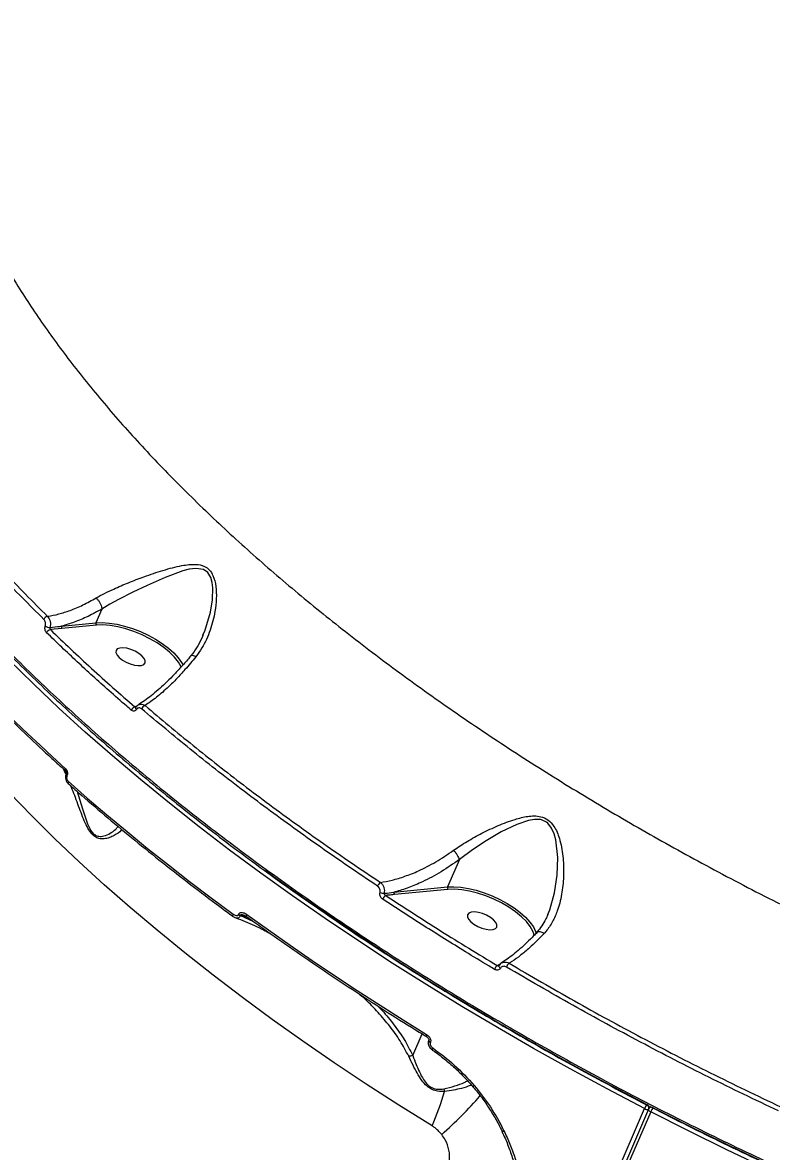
# Model space of a CAD drawing. Header units: millimetres. Extents: x -6521 to 6343, y -6174 to 4868.
# Drawn here: x -4093 to -3879.7, y 144.8 to 466.2 of the extents above; entities that cross this region are included whole.
import ezdxf

# ---------------------------------------------------------------- set-up
doc = ezdxf.new("R2010")
doc.units = ezdxf.units.MM
for name, color, linetype in [('DIKOM_ОБЪЕКТ', 7, 'Continuous'), ('DIKOM_РАЗМЕР_ЗОНА', 7, 'Continuous'), ('DIKOM_РАЗМЕР_ОБЪЕКТА', 7, 'Continuous')]:
    doc.layers.add(name, color=color, linetype=linetype)
doc.styles.add('style1', font='arial.ttf', dxfattribs={"width": 0.8})
doc.dimstyles.new('1-50', dxfattribs={"dimtxt": 300, "dimasz": 200, "dimexe": 100, "dimexo": 0, "dimgap": 100, "dimtad": 1, "dimtxsty": 'style1', "dimcen": 200, "dimclrd": 7, "dimclre": 7, "dimclrt": 7, "dimadec": 1, "dimazin": 2, "dimtfac": 1, "dimtmove": 0, "dimatfit": 2, "dimfxl": 0, "dimlwd": 25, "dimlwe": 18, "dimarcsym": 0})

# ---------------------------------------------------------------- blocks, each defined once
blk = doc.blocks.new('*D11')
at = {"layer": 'Defpoints', "color": 0, "transparency": 16777216}
for p in [(2818.82, 364.95), (-5102.52, -1661.02), (-5102.52, -4861.8)]:
    blk.add_point(p, dxfattribs=at)
at = {"layer": 'DIKOM_РАЗМЕР_ОБЪЕКТА', "color": 7, "lineweight": 18, "transparency": 16777216}
for p, q in [((2818.82, 364.95), (2818.82, -4961.8)), ((-5102.52, -1661.02), (-5102.52, -4961.8))]:
    blk.add_line(p, q, dxfattribs=at)
at = {"layer": 'DIKOM_РАЗМЕР_ОБЪЕКТА', "color": 7, "lineweight": 25, "transparency": 16777216}
blk.add_line((2618.82, -4861.8), (-4902.52, -4861.8), dxfattribs=at)
at = {"layer": 'DIKOM_РАЗМЕР_ОБЪЕКТА', "color": 7, "transparency": 16777216}
for points in [[(-4902.52, -4828.46), (-4902.52, -4895.13), (-5102.52, -4861.8)], [(2618.82, -4828.46), (2618.82, -4895.13), (2818.82, -4861.8)]]:
    blk.add_solid(points, dxfattribs=at)
at = {"layer": 'DIKOM_РАЗМЕР_ОБЪЕКТА', "color": 7, "transparency": 16777216, "insert": (-736, -4608.63), "char_height": 300, "attachment_point": 5, "style": 'style1'}
blk.add_mtext('7900', dxfattribs=at)
blk = doc.blocks.new('*D13')
at = {"layer": 'Defpoints', "color": 0, "transparency": 16777216}
for p in [(1683.24, 4867.99), (-4359.52, -3960.36), (6242.61, -3960.36)]:
    blk.add_point(p, dxfattribs=at)
at = {"layer": 'DIKOM_РАЗМЕР_ЗОНА', "color": 7, "lineweight": 18, "transparency": 16777216}
for p, q in [((1683.24, 4867.99), (6342.61, 4867.99)), ((-4359.52, -3960.36), (6342.61, -3960.36))]:
    blk.add_line(p, q, dxfattribs=at)
at = {"layer": 'DIKOM_РАЗМЕР_ЗОНА', "color": 7, "lineweight": 25, "transparency": 16777216}
blk.add_line((6242.61, 4667.99), (6242.61, -3760.36), dxfattribs=at)
at = {"layer": 'DIKOM_РАЗМЕР_ЗОНА', "color": 7, "transparency": 16777216}
for points in [[(6209.28, 4667.99), (6275.95, 4667.99), (6242.61, 4867.99)], [(6209.28, -3760.36), (6275.95, -3760.36), (6242.61, -3960.36)]]:
    blk.add_solid(points, dxfattribs=at)
at = {"layer": 'DIKOM_РАЗМЕР_ЗОНА', "color": 7, "transparency": 16777216, "insert": (5989.44, 630.24), "char_height": 300, "attachment_point": 5, "rotation": 90, "style": 'style1'}
blk.add_mtext('8850', dxfattribs=at)
blk = doc.blocks.new('*D14')
at = {"layer": 'Defpoints', "color": 0, "transparency": 16777216}
for p in [(4318.82, 257.45), (-6520.67, -1799.21), (4318.82, -6073.51)]:
    blk.add_point(p, dxfattribs=at)
at = {"layer": 'DIKOM_РАЗМЕР_ЗОНА', "color": 7, "lineweight": 18, "transparency": 16777216}
for p, q in [((4318.82, 257.45), (4318.82, -6173.51)), ((-6520.67, -1799.21), (-6520.67, -6173.51))]:
    blk.add_line(p, q, dxfattribs=at)
at = {"layer": 'DIKOM_РАЗМЕР_ЗОНА', "color": 7, "lineweight": 25, "transparency": 16777216}
blk.add_line((-6320.67, -6073.51), (4118.82, -6073.51), dxfattribs=at)
at = {"layer": 'DIKOM_РАЗМЕР_ЗОНА', "color": 7, "transparency": 16777216}
for points in [[(-6320.67, -6040.18), (-6320.67, -6106.84), (-6520.67, -6073.51)], [(4118.82, -6040.18), (4118.82, -6106.84), (4318.82, -6073.51)]]:
    blk.add_solid(points, dxfattribs=at)
at = {"layer": 'DIKOM_РАЗМЕР_ЗОНА', "color": 7, "transparency": 16777216, "insert": (-430.65, -5820.34), "char_height": 300, "attachment_point": 5, "style": 'style1'}
blk.add_mtext('10850', dxfattribs=at)

msp = doc.modelspace()

# ---------------------------------------------------------------- linework, layer by layer
at = {"layer": 'DIKOM_ОБЪЕКТ', "color": 7, "linetype": 'Continuous', "lineweight": 15}
for p, q in [((-4070.399, 299.196), (-4072.083, 295.307)), ((-4081.752, 293.646), (-4085.05, 293.342)), ((-4081.88, 294.339), (-4072.083, 295.307)), ((-4071.955, 294.614), (-4081.752, 293.646)), ((-4041.662, 291.76), (-4041.524, 292.043)), ((-4060.969, 271.323), (-4060.247, 271.714)), ((-4081.027, 253.036), (-4081.431, 253.77)), ((-4080.627, 252.16), (-4081.027, 253.036)), ((-4080.548, 252.175), (-4080.56, 252.148)), ((-4080.323, 251.698), (-4080.335, 251.67)), ((-3968.586, 227.886), (-3971.963, 220.09)), ((-3987.226, 218.582), (-3971.963, 220.09)), ((-3971.834, 219.397), (-3987.098, 217.889)), ((-4031.479, 212.228), (-4031.435, 212.329)), ((-3943.475, 212.018), (-3943.375, 212.248)), ((-4030.873, 212.039), (-4030.917, 211.938)), ((-4030.917, 211.938), (-4027.393, 210.381)), ((-4028.605, 211.255), (-4030.873, 212.039)), ((-4029.07, 211.59), (-4029.077, 211.595)), ((-3947.236, 206.247), (-3947.377, 206.777)), ((-3957.787, 197.715), (-3956.883, 198.206)), ((-3981.857, 172.087), (-3979.189, 178.247)), ((-3977.285, 176.519), (-3977.316, 176.447)), ((-3976.814, 175.861), (-3976.845, 175.789)), ((-3976.26, 173.671), (-3976.269, 173.676)), ((-3924.702, 163.133), (-3915.167, 158.134)), ((-3915.167, 158.134), (-3915.16, 158.141)), ((-4088.831, -242.474), (-3915.838, 156.973)), ((-3914.681, 156.798), (-4087.674, -242.65)), ((-3914.073, 156.063), (-4087.066, -243.384)), ((-3914.113, 157.493), (-3914.497, 157.081)), ((-3913.4, 157.233), (-3913.406, 157.226)), ((-3913.406, 157.226), (-3909.189, 155.07))]:
    msp.add_line(p, q, dxfattribs=at)
at = {"layer": 'DIKOM_ОБЪЕКТ', "color": 7, "linetype": 'Continuous', "lineweight": 15, "flags": 128}
for points in [[(-4041.524, 292.043), (-4041.087, 292.939), (-4039.479, 298.312), (-4038.909, 301.785), (-4038.814, 305.268), (-4038.987, 306.774), (-4039.37, 308.194), (-4040.21, 309.629), (-4041.471, 310.503), (-4043.676, 310.788), (-4045.49, 310.531), (-4047.329, 310.045), (-4052.338, 308.218), (-4057.477, 305.945), (-4061.577, 303.996), (-4065.642, 301.923), (-4068.081, 300.584), (-4070.396, 299.203), (-4070.397, 299.202), (-4070.397, 299.202)], [(-4072.083, 295.307), (-4070.266, 295.367), (-4068.272, 295.227), (-4066.143, 294.889), (-4063.925, 294.361), (-4061.666, 293.654), (-4059.416, 292.783), (-4057.221, 291.768), (-4055.13, 290.629), (-4053.187, 289.392), (-4051.435, 288.083), (-4049.911, 286.73), (-4048.647, 285.363), (-4047.672, 284.01), (-4047.245, 283.241)], [(-4047.727, 282.601), (-4047.789, 282.739), (-4048.569, 284.094), (-4049.677, 285.487), (-4051.085, 286.884), (-4052.759, 288.251), (-4054.66, 289.555), (-4056.742, 290.765), (-4058.955, 291.853), (-4061.246, 292.791), (-4063.56, 293.558), (-4065.841, 294.135), (-4068.035, 294.509), (-4070.09, 294.67), (-4071.955, 294.614)], [(-4058.059, 283.892), (-4058.032, 284.482), (-4058.342, 285.166), (-4058.966, 285.888), (-4059.852, 286.591), (-4060.928, 287.216), (-4062.108, 287.714), (-4063.295, 288.044), (-4064.395, 288.18), (-4065.316, 288.109), (-4065.986, 287.839), (-4066.349, 287.39), (-4066.377, 286.8), (-4066.066, 286.116), (-4065.443, 285.394), (-4064.557, 284.691), (-4063.48, 284.066), (-4062.3, 283.568), (-4061.113, 283.238), (-4060.014, 283.103), (-4059.092, 283.173), (-4058.422, 283.443), (-4058.059, 283.892)], [(-3915.838, 156.973), (-3926.504, 162.575), (-3937.049, 168.29), (-3947.466, 174.115), (-3957.745, 180.043), (-3967.878, 186.07), (-3977.856, 192.191), (-3987.671, 198.401), (-3997.314, 204.694), (-4006.778, 211.066), (-4016.054, 217.51), (-4025.134, 224.022), (-4034.012, 230.596), (-4042.679, 237.226), (-4051.128, 243.907), (-4059.353, 250.634), (-4067.345, 257.4), (-4075.099, 264.199), (-4082.608, 271.027), (-4089.865, 277.877), (-4096.865, 284.744)], [(-4108.188, 280.233), (-4104.975, 276.922), (-4101.701, 273.613), (-4098.365, 270.307), (-4094.969, 267.004), (-4091.513, 263.705), (-4087.999, 260.41), (-4084.425, 257.121), (-4080.795, 253.837)], [(-4060.529, 270.611), (-4060.614, 270.719), (-4060.68, 270.827), (-4060.725, 270.932), (-4060.748, 271.03), (-4060.747, 271.121), (-4060.724, 271.2), (-4060.713, 271.222)], [(-4080.009, 250.206), (-4074.531, 245.395), (-4068.932, 240.6), (-4063.216, 235.824), (-4057.385, 231.069), (-4051.44, 226.336), (-4045.386, 221.627), (-4039.224, 216.945), (-4032.956, 212.291)], [(-3976.348, 152.048), (-3985.802, 157.946), (-3995.087, 163.93), (-4004.194, 169.995), (-4013.116, 176.135), (-4021.844, 182.345), (-4030.369, 188.617), (-4038.684, 194.947), (-4046.781, 201.33), (-4054.653, 207.757), (-4062.291, 214.225), (-4069.69, 220.727), (-4076.842, 227.256), (-4083.741, 233.807), (-4090.38, 240.374), (-4096.752, 246.95)], [(-3943.375, 212.248), (-3942.806, 213.553), (-3941.455, 218.383), (-3940.723, 223.464), (-3940.561, 228.497), (-3941.141, 233.507), (-3941.604, 235.222), (-3942.311, 236.836), (-3943.372, 238.214), (-3943.778, 238.545), (-3945.156, 239.185), (-3945.506, 239.262), (-3947.193, 239.32), (-3948.877, 239.025), (-3952.192, 237.887), (-3956.643, 235.741), (-3960.986, 233.209), (-3964.885, 230.648), (-3968.582, 227.896), (-3968.585, 227.894), (-3968.585, 227.894)], [(-4023.845, 224.762), (-4015.144, 218.526), (-4005.89, 212.097), (-3996.449, 205.741), (-3986.828, 199.462), (-3977.037, 193.267), (-3967.083, 187.161), (-3956.974, 181.148), (-3946.72, 175.234), (-3936.328, 169.423), (-3925.807, 163.722), (-3924.702, 163.133)], [(-3971.963, 220.09), (-3970.139, 220.15), (-3968.136, 220.009), (-3965.998, 219.668), (-3963.772, 219.135), (-3961.505, 218.423), (-3959.247, 217.546), (-3957.046, 216.524), (-3954.951, 215.378), (-3953.006, 214.134), (-3951.255, 212.818), (-3949.735, 211.459), (-3948.478, 210.087), (-3947.513, 208.731), (-3946.86, 207.421), (-3946.648, 206.764)], [(-3947.377, 206.777), (-3947.64, 207.459), (-3948.407, 208.817), (-3949.506, 210.215), (-3950.908, 211.617), (-3952.58, 212.99), (-3954.481, 214.301), (-3956.567, 215.519), (-3958.785, 216.614), (-3961.083, 217.559), (-3963.406, 218.332), (-3965.696, 218.914), (-3967.899, 219.29), (-3969.962, 219.453), (-3971.834, 219.397)], [(-4032.969, 211.656), (-4033.009, 211.696), (-4033.045, 211.775), (-4033.058, 211.878), (-4033.047, 212.001), (-4033.013, 212.14), (-4032.956, 212.291)], [(-4029.077, 211.595), (-4029.105, 211.62), (-4029.147, 211.696), (-4029.164, 211.799), (-4029.155, 211.925), (-4029.12, 212.07), (-4029.062, 212.227)], [(-4029.062, 212.227), (-4022.962, 207.844), (-4016.773, 203.491), (-4010.497, 199.17), (-4004.137, 194.881), (-3997.695, 190.628), (-3991.173, 186.411), (-3984.575, 182.233), (-3977.901, 178.093)], [(-3957.938, 208.675), (-3957.911, 209.265), (-3958.222, 209.95), (-3958.845, 210.672), (-3959.731, 211.374), (-3960.807, 212), (-3961.987, 212.498), (-3963.175, 212.828), (-3964.274, 212.963), (-3965.196, 212.893), (-3965.865, 212.622), (-3966.229, 212.174), (-3966.256, 211.584), (-3965.945, 210.9), (-3965.322, 210.177), (-3964.436, 209.475), (-3963.36, 208.849), (-3962.18, 208.351), (-3960.992, 208.021), (-3959.893, 207.886), (-3958.971, 207.957), (-3958.302, 208.227), (-3957.938, 208.675)], [(-3956.872, 196.948), (-3957.018, 197.075), (-3957.141, 197.208), (-3957.235, 197.341), (-3957.298, 197.47), (-3957.326, 197.588), (-3957.319, 197.691), (-3957.292, 197.753)], [(-3977.901, 178.093), (-3977.962, 177.937), (-3978.004, 177.797), (-3978.024, 177.678), (-3978.022, 177.585), (-3977.998, 177.522), (-3977.974, 177.499)], [(-3977.317, 176.447), (-3977.331, 176.397), (-3977.311, 176.258), (-3977.218, 176.101), (-3977.058, 175.941), (-3976.845, 175.789)], [(-3977.285, 176.519), (-3977.299, 176.469), (-3977.28, 176.33), (-3977.186, 176.173), (-3977.027, 176.013), (-3976.814, 175.861)], [(-3976.269, 173.676), (-3976.292, 173.705), (-3976.303, 173.767), (-3976.292, 173.854), (-3976.262, 173.965), (-3976.211, 174.093), (-3976.143, 174.236)], [(-3914.681, 156.798), (-3914.688, 156.78), (-3914.696, 156.691), (-3914.669, 156.591), (-3914.606, 156.483), (-3914.511, 156.372), (-3914.387, 156.263), (-3914.239, 156.158), (-3914.073, 156.063)], [(-3870.332, 134.971), (-3881.399, 140.05), (-3892.385, 145.261), (-3903.279, 150.6), (-3914.073, 156.063)], [(-3909.189, 155.07), (-3902.638, 151.775), (-3891.769, 146.449), (-3880.81, 141.25), (-3869.769, 136.184), (-3858.655, 131.254), (-3847.478, 126.465), (-3836.248, 121.821), (-3824.973, 117.325), (-3813.663, 112.982), (-3802.328, 108.796), (-3790.978, 104.769), (-3779.621, 100.905), (-3768.268, 97.207), (-3756.928, 93.679), (-3745.61, 90.323), (-3734.324, 87.143), (-3723.08, 84.14), (-3711.887, 81.318), (-3700.755, 78.679), (-3689.692, 76.225), (-3678.709, 73.958), (-3675.618, 73.351)]]:
    msp.add_lwpolyline(points, dxfattribs=at)
at = {"layer": 'DIKOM_ОБЪЕКТ', "color": 7, "linetype": 'Continuous', "lineweight": 15}
for centre, radius, start, end in [((-4085.584, 295.688), 1.461, 101.35065, 156.59252), ((-4085.181, 296.473), 2.499, 237.26304, 270.81235), ((-4084.806, 291.917), 1.446, 99.72967, 157.01432), ((-4081.289, 294.09), 0.642, 157.17875, 223.77949), ((-4071.491, 295.058), 0.642, 157.18118, 223.77354), ((-4060.549, 269.812), 1.568, 105.54942, 157.61134), ((-4057.591, 270.187), 1.615, 108.03201, 157.21674), ((-4080.317, 253.522), 0.571, 146.61581, 218.11179), ((-4080.095, 252.076), 0.471, 171.36225, 239.38933), ((-4080.086, 252.101), 0.468, 170.7975, 239.48777), ((-4079.527, 249.891), 0.576, 146.91224, 217.65833), ((-3989.807, 219.488), 2.258, 123.79191, 157.84446), ((-3986.634, 218.333), 0.642, 157.18112, 223.77712), ((-3971.371, 219.842), 0.642, 157.2011, 223.77621), ((-3990.169, 220.516), 2.253, 243.72546, 274.03668), ((-3988.361, 215.801), 2.211, 122.70297, 158.3145), ((-4030.213, 213.992), 2.171, 234.34329, 251.09719), ((-4030.172, 214.09), 2.167, 234.343, 251.12656), ((-3955.971, 195.583), 2.801, 130.41773, 158.1975), ((-3952.397, 196.146), 2.989, 132.37812, 157.76055), ((-4049.065, 184.06), 79.452, 336.23941, 343.75267), ((-3970.161, 162.975), 2.864, 187.58978, 203.53576), ((-3963.54, 162.445), 1.364, 126.10143, 147.50281), ((-4061.484, 247.668), 131.709, 311.85936, 318.65249), ((-3911.202, 155.066), 5.013, 142.26795, 157.63295), ((-3915.614, 157.201), 1.034, 344.03277, 64.39331), ((-3915.122, 158.001), 1.252, 235.11435, 291.4383), ((-3913.764, 156.4), 1, 137.13963, 156.58356), ((-3913.855, 156.432), 0.912, 60.49512, 134.66217), ((-3909.301, 154.098), 5.161, 142.69089, 157.61073), ((-3956.364, 151.424), 0.88, 267.40402, 302.62243)]:
    msp.add_arc(centre, radius, start, end, dxfattribs=at)
for points, knots in [([(-4119.167, 465.524), (-4119.083, 462.199), (-4118.916, 455.547), (-4117.277, 445.133), (-4114.604, 434.337), (-4110.757, 423.144), (-4105.749, 411.596), (-4099.682, 399.943), (-4092.605, 388.231), (-4084.584, 376.499), (-4075.489, 364.56), (-4065.304, 352.445), (-4054.04, 340.194), (-4041.942, 328.074), (-4029.07, 316.124), (-4015.5, 304.378), (-4001.014, 292.648), (-3985.625, 280.976), (-3969.364, 269.406), (-3952.58, 258.187), (-3935.341, 247.349), (-3917.723, 236.914), (-3899.451, 226.719), (-3880.561, 216.811), (-3861.103, 207.233), (-3841.489, 198.186), (-3821.787, 189.693), (-3802.068, 181.759), (-3782.027, 174.263), (-3761.723, 167.253), (-3741.218, 160.762), (-3722.383, 155.352), (-3705.235, 150.843), (-3694.957, 148.435), (-3689.814, 147.23)], [0, 0, 0, 0, 0.0311785, 0.0623808, 0.0935593, 0.1256442, 0.1577551, 0.18984, 0.2210201, 0.2522243, 0.2834047, 0.3154897, 0.3476009, 0.3796861, 0.4108891, 0.442116, 0.4733188, 0.5054256, 0.5375586, 0.5696654, 0.6009197, 0.6321979, 0.6634522, 0.6956101, 0.7277941, 0.7599521, 0.7912843, 0.8226407, 0.853973, 0.8862091, 0.9184712, 0.9507073, 0.9753306, 1, 1, 1, 1]), ([(-4175.655, 432.946), (-4175.673, 431.751), (-4175.719, 428.772), (-4175.454, 423.895), (-4174.903, 418.333), (-4174.044, 412.673), (-4172.892, 406.918), (-4171.442, 401.066), (-4169.693, 395.113), (-4167.646, 389.066), (-4165.31, 382.943), (-4162.691, 376.77), (-4159.797, 370.566), (-4156.63, 364.332), (-4153.19, 358.067), (-4149.478, 351.769), (-4145.491, 345.434), (-4141.229, 339.063), (-4136.692, 332.653), (-4131.877, 326.202), (-4126.782, 319.708), (-4121.408, 313.172), (-4115.768, 306.609), (-4109.885, 300.047), (-4103.779, 293.51), (-4097.459, 287.007), (-4090.922, 280.533), (-4084.166, 274.086), (-4077.19, 267.663), (-4069.992, 261.263), (-4062.569, 254.884), (-4054.921, 248.525), (-4047.043, 242.183), (-4038.934, 235.856), (-4030.607, 229.556), (-4022.099, 223.311), (-4013.44, 217.145), (-4004.644, 211.065), (-3995.703, 205.066), (-3986.616, 199.147), (-3977.384, 193.308), (-3968.007, 187.549), (-3958.484, 181.869), (-3948.816, 176.27), (-3939.004, 170.751), (-3929.046, 165.312), (-3918.951, 159.958), (-3908.749, 154.705), (-3898.471, 149.569), (-3888.136, 144.561), (-3877.75, 139.681), (-3867.312, 134.93), (-3856.822, 130.307), (-3846.279, 125.813), (-3835.684, 121.446), (-3825.037, 117.208), (-3814.339, 113.098), (-3803.589, 109.117), (-3792.791, 105.267), (-3781.972, 101.556), (-3771.165, 97.996), (-3760.397, 94.598), (-3749.678, 91.363), (-3739.006, 88.291), (-3728.381, 85.381), (-3717.803, 82.633), (-3707.27, 80.047), (-3696.786, 77.624), (-3686.349, 75.363), (-3675.958, 73.263), (-3665.62, 71.332), (-3656.051, 69.671), (-3649.976, 68.735), (-3647.292, 68.322)], [0, 0, 0, 0, 0.0094078, 0.0234759, 0.0375497, 0.0516398, 0.0657619, 0.0799312, 0.0941627, 0.1084719, 0.1228261, 0.1371271, 0.1513572, 0.1655335, 0.1796718, 0.193788, 0.2078977, 0.2220155, 0.2361532, 0.2503269, 0.2645521, 0.2788451, 0.2932013, 0.3075359, 0.321785, 0.3359736, 0.3501177, 0.3642335, 0.378337, 0.3924445, 0.406567, 0.4207201, 0.4349201, 0.4491829, 0.4635203, 0.4778591, 0.4920989, 0.5062927, 0.5204524, 0.534589, 0.5487142, 0.5628395, 0.5769742, 0.5911282, 0.6053129, 0.6195396, 0.63382, 0.6481186, 0.6623742, 0.6765812, 0.6907508, 0.7048943, 0.7190234, 0.7331494, 0.7472821, 0.7614309, 0.7756068, 0.7898212, 0.8040856, 0.8183881, 0.8326644, 0.846885, 0.8610655, 0.8752171, 0.8893511, 0.9034787, 0.9176113, 0.9317563, 0.9459252, 0.9601293, 0.9743797, 0.9886796, 1, 1, 1, 1]), ([(-4175.479, 433.213), (-4175.492, 430.425), (-4175.523, 423.906), (-4174.097, 413.172), (-4171.423, 401.133), (-4167.487, 388.866), (-4162.384, 376.436), (-4156.167, 363.888), (-4148.738, 351.019), (-4140.07, 337.86), (-4130.162, 324.451), (-4119.234, 311.088), (-4107.348, 297.814), (-4094.583, 284.672), (-4080.733, 271.447), (-4065.799, 258.184), (-4049.807, 244.928), (-4033.306, 232.124), (-4016.405, 219.8), (-3999.212, 207.974), (-3981.245, 196.303), (-3962.531, 184.833), (-3943.116, 173.605), (-3923.153, 162.718), (-3902.694, 152.211), (-3881.801, 142.119), (-3860.4, 132.415), (-3838.548, 123.15), (-3816.309, 114.369), (-3794.173, 106.263), (-3772.214, 98.846), (-3750.5, 92.113), (-3728.678, 85.957), (-3706.817, 80.418), (-3685.006, 75.55), (-3664.969, 71.648), (-3652.378, 69.638), (-3646.81, 68.749)], [0, 0, 0, 0, 0.0220395, 0.0515326, 0.0810499, 0.1105428, 0.1392036, 0.1678863, 0.1965469, 0.22604, 0.2555572, 0.2850503, 0.3137109, 0.3423936, 0.3710542, 0.4005473, 0.4300646, 0.4595577, 0.4871864, 0.5148349, 0.5424636, 0.5708353, 0.5992283, 0.6276001, 0.6562608, 0.6849436, 0.7136043, 0.7430975, 0.7726147, 0.8021078, 0.8307686, 0.8594514, 0.888112, 0.9176053, 0.9471226, 0.9766157, 1, 1, 1, 1]), ([(-4086.925, 296.268), (-4091.074, 300.424), (-4099.372, 308.737), (-4110.723, 321.274), (-4121.313, 333.836), (-4127.562, 342.186), (-4130.686, 346.361)], [0, 0, 0, 0, 0.248595, 0.4971904, 0.7485952, 1, 1, 1, 1]), ([(-4129.531, 347.098), (-4126.45, 342.979), (-4120.288, 334.742), (-4109.779, 322.256), (-4098.427, 309.701), (-4090.057, 301.314), (-4085.872, 297.12)], [0, 0, 0, 0, 0.2485954, 0.4971903, 0.7485952, 1, 1, 1, 1]), ([(-4072.03, 302.368), (-4071.243, 302.803), (-4069.652, 303.681), (-4066.554, 305.15), (-4062.77, 306.764), (-4058.027, 308.572), (-4052.902, 310.299), (-4048.665, 311.441), (-4045.584, 311.903), (-4043.418, 311.987), (-4041.364, 311.6), (-4039.69, 310.402), (-4038.474, 308.453), (-4037.815, 305.596), (-4037.729, 302.111), (-4038.189, 297.886), (-4039.428, 293.092), (-4041.348, 288.756), (-4043.015, 286.449), (-4043.604, 285.634)], [0, 0, 0, 0, 0.0443353, 0.0895883, 0.1599533, 0.232465, 0.3224995, 0.4152107, 0.4503603, 0.4859278, 0.532942, 0.5664241, 0.5998052, 0.6530987, 0.7102648, 0.7686666, 0.8578764, 0.9497897, 1, 1, 1, 1]), ([(-4085.872, 297.12), (-4085.833, 297.126), (-4084.786, 297.292), (-4082.667, 297.747), (-4079.325, 298.82), (-4075.76, 300.308), (-4073.279, 301.678), (-4072.03, 302.368)], [0, 0, 0, 0, 0.0088978, 0.2417869, 0.477277, 0.7368258, 1, 1, 1, 1]), ([(-4072.03, 302.368), (-4072.001, 302.342), (-4071.875, 302.228), (-4071.578, 301.913), (-4071.155, 301.341), (-4070.752, 300.592), (-4070.469, 299.832), (-4070.421, 299.412), (-4070.397, 299.202)], [0, 0, 0, 0, 0.035028, 0.1552587, 0.3664512, 0.5776558, 0.7888396, 1, 1, 1, 1]), ([(-4070.399, 299.196), (-4071.709, 298.479), (-4074.349, 297.034), (-4078.21, 295.412), (-4080.683, 294.689), (-4081.88, 294.339)], [0, 0, 0, 0, 0.3372103, 0.6791353, 1, 1, 1, 1]), ([(-4070.397, 299.202), (-4070.397, 299.201), (-4070.397, 299.199), (-4070.398, 299.197), (-4070.399, 299.196)], [0, 0, 0, 0, 0.6766559, 1, 1, 1, 1]), ([(-4086.533, 294.371), (-4086.497, 294.531), (-4086.426, 294.852), (-4086.465, 295.372), (-4086.611, 295.846), (-4086.791, 296.13), (-4086.906, 296.248), (-4086.925, 296.268)], [0, 0, 0, 0, 0.2377122, 0.4755206, 0.7137389, 0.9519955, 1, 1, 1, 1]), ([(-4085.872, 297.12), (-4085.839, 297.087), (-4085.642, 296.892), (-4085.33, 296.421), (-4085.069, 295.634), (-4084.983, 294.772), (-4085.092, 294.24), (-4085.146, 293.974)], [0, 0, 0, 0, 0.0479735, 0.2861571, 0.5242787, 0.7620939, 1, 1, 1, 1]), ([(-4086.137, 292.482), (-4086.157, 292.502), (-4086.272, 292.62), (-4086.453, 292.903), (-4086.6, 293.375), (-4086.64, 293.893), (-4086.568, 294.212), (-4086.533, 294.371)], [0, 0, 0, 0, 0.0489284, 0.2871032, 0.5249593, 0.762547, 1, 1, 1, 1]), ([(-4085.146, 293.974), (-4085.159, 293.921), (-4085.186, 293.814), (-4085.182, 293.641), (-4085.143, 293.483), (-4085.091, 293.388), (-4085.056, 293.349), (-4085.05, 293.342)], [0, 0, 0, 0, 0.2370035, 0.474437, 0.7127011, 0.9511563, 1, 1, 1, 1]), ([(-4085.146, 293.974), (-4084.204, 294.072), (-4083.115, 294.184), (-4082.027, 294.32), (-4081.88, 294.339)], [0, 0, 0, 0, 0.8649547, 1, 1, 1, 1]), ([(-4085.05, 293.342), (-4081.203, 289.66), (-4073.501, 282.289), (-4065.15, 274.981), (-4060.969, 271.323)], [0, 0, 0, 0, 0.4994503, 1, 1, 1, 1]), ([(-4061.999, 270.409), (-4062.428, 270.78), (-4064.576, 272.636), (-4069.802, 277.229), (-4077.514, 284.21), (-4083.261, 289.723), (-4086.137, 292.482)], [0, 0, 0, 0, 0.0507674, 0.2538551, 0.6267002, 1, 1, 1, 1]), ([(-4041.494, 292.015), (-4041.572, 291.806), (-4042.003, 290.658), (-4043.043, 288.779), (-4044.182, 286.909), (-4044.964, 286.016), (-4045.138, 285.818)], [0, 0, 0, 0, 0.0906982, 0.4987204, 0.8887262, 1, 1, 1, 1]), ([(-4045.126, 285.805), (-4045.251, 285.652), (-4046.081, 284.636), (-4047.624, 282.895), (-4049.742, 280.607), (-4051.844, 278.501), (-4053.909, 276.583), (-4055.915, 274.875), (-4057.819, 273.421), (-4059.188, 272.463), (-4059.868, 272.073), (-4059.998, 271.999)], [0, 0, 0, 0, 0.02341, 0.1554882, 0.2890879, 0.4240469, 0.5600311, 0.6965656, 0.8328833, 0.9681626, 1, 1, 1, 1]), ([(-4043.604, 285.634), (-4044.645, 284.38), (-4046.479, 282.17), (-4049.078, 279.365), (-4051.813, 276.639), (-4054.904, 273.893), (-4057.02, 272.452), (-4058.091, 271.723)], [0, 0, 0, 0, 0.2022638, 0.3564056, 0.5119936, 0.7532495, 1, 1, 1, 1]), ([(-4043.604, 285.634), (-4043.627, 285.646), (-4043.865, 285.765), (-4044.304, 285.928), (-4044.827, 285.985), (-4045.018, 285.857), (-4045.113, 285.793)], [0, 0, 0, 0, 0.0348392, 0.3492521, 0.6752767, 1, 1, 1, 1]), ([(-4108.149, 279.554), (-4107.045, 278.413), (-4103.844, 275.102), (-4098.363, 269.627), (-4091.63, 263.138), (-4085.739, 257.652), (-4082.06, 254.336), (-4080.767, 253.17)], [0, 0, 0, 0, 0.1293299, 0.3751359, 0.6209352, 0.8667233, 1, 1, 1, 1]), ([(-4060.529, 270.611), (-4060.628, 270.486), (-4060.82, 270.243), (-4061.217, 270.11), (-4061.627, 270.148), (-4061.875, 270.322), (-4061.999, 270.409)], [0, 0, 0, 0, 0.2592135, 0.5021892, 0.7511388, 1, 1, 1, 1]), ([(-4060.969, 271.323), (-4060.944, 271.286), (-4060.896, 271.214), (-4060.807, 271.171), (-4060.746, 271.198), (-4060.719, 271.21)], [0, 0, 0, 0, 0.3757481, 0.7339018, 1, 1, 1, 1]), ([(-4060.709, 271.231), (-4060.717, 271.219), (-4060.732, 271.195), (-4060.728, 271.2), (-4060.726, 271.202)], [0, 0, 0, 0, 0.4734097, 1, 1, 1, 1]), ([(-4060.041, 271.895), (-4060.237, 271.762), (-4060.505, 271.58), (-4060.65, 271.286), (-4060.688, 271.207)], [0, 0, 0, 0, 0.7310093, 1, 1, 1, 1]), ([(-4059.08, 270.812), (-4059.202, 270.898), (-4059.448, 271.068), (-4059.853, 271.108), (-4060.221, 270.974), (-4060.432, 270.762), (-4060.519, 270.627), (-4060.529, 270.611)], [0, 0, 0, 0, 0.2486482, 0.4975468, 0.7389434, 0.9703103, 1, 1, 1, 1]), ([(-4059.963, 271.921), (-4059.799, 271.999), (-4059.427, 272.177), (-4058.751, 272.116), (-4058.31, 271.854), (-4058.091, 271.723)], [0, 0, 0, 0, 0.2837178, 0.643516, 1, 1, 1, 1]), ([(-3991.898, 220.339), (-3994.672, 222.199), (-4002.783, 227.64), (-4015.834, 236.821), (-4030.863, 247.961), (-4045.367, 259.29), (-4054.509, 266.972), (-4059.08, 270.812)], [0, 0, 0, 0, 0.1144547, 0.3347651, 0.5550757, 0.7775372, 1, 1, 1, 1]), ([(-4058.091, 271.723), (-4053.575, 267.928), (-4044.543, 260.337), (-4030.129, 249.069), (-4015.094, 237.915), (-4001.975, 228.683), (-3993.83, 223.22), (-3991.063, 221.364)], [0, 0, 0, 0, 0.220311, 0.4406218, 0.6630829, 0.8855451, 1, 1, 1, 1]), ([(-4080.607, 252.942), (-4080.717, 252.953), (-4080.878, 252.969), (-4080.992, 253.02), (-4081.027, 253.036)], [0, 0, 0, 0, 0.6857316, 1, 1, 1, 1]), ([(-4080.795, 253.837), (-4080.703, 253.741), (-4080.507, 253.535), (-4080.297, 253.104), (-4080.185, 252.616), (-4080.182, 252.121), (-4080.276, 251.839), (-4080.323, 251.698)], [0, 0, 0, 0, 0.1890053, 0.4044833, 0.6068061, 0.8033392, 1, 1, 1, 1]), ([(-4080.764, 253.162), (-4080.749, 253.149), (-4080.707, 253.115), (-4080.609, 252.968), (-4080.531, 252.763), (-4080.496, 252.556), (-4080.496, 252.384), (-4080.519, 252.251), (-4080.539, 252.199), (-4080.549, 252.175)], [0, 0, 0, 0, 0.1191423, 0.3199085, 0.5085679, 0.6577237, 0.7845601, 0.9005851, 1, 1, 1, 1]), ([(-4080.549, 252.142), (-4080.569, 252.105), (-4080.693, 251.878), (-4080.759, 251.356), (-4080.681, 250.626), (-4080.411, 249.971), (-4080.095, 249.68), (-4079.967, 249.561)], [0, 0, 0, 0, 0.0449732, 0.2790516, 0.5332962, 0.8098992, 1, 1, 1, 1]), ([(-4080.335, 251.67), (-4080.367, 251.574), (-4080.431, 251.382), (-4080.428, 251.045), (-4080.352, 250.711), (-4080.208, 250.413), (-4080.072, 250.271), (-4080.009, 250.206)], [0, 0, 0, 0, 0.1951711, 0.3901233, 0.5932884, 0.8111246, 1, 1, 1, 1]), ([(-4079.983, 249.54), (-4078.707, 248.411), (-4075.005, 245.136), (-4068.712, 239.738), (-4061.041, 233.359), (-4053.164, 227.018), (-4045.087, 220.722), (-4038.328, 215.607), (-4034.246, 212.597), (-4032.969, 211.656)], [0, 0, 0, 0, 0.0879832, 0.2551871, 0.4223881, 0.589583, 0.7567717, 0.9239567, 1, 1, 1, 1]), ([(-4064.739, 236.468), (-4064.798, 236.38), (-4065.236, 235.723), (-4066.491, 234.912), (-4068.182, 234.091), (-4069.644, 233.729), (-4071.088, 233.758), (-4072.436, 234.339), (-4073.634, 235.517), (-4074.706, 237.325), (-4075.654, 239.5), (-4076.877, 242.701), (-4078.012, 245.92), (-4078.956, 248.18), (-4079.257, 248.9)], [0, 0, 0, 0, 0.0264718, 0.1968448, 0.2845524, 0.3721028, 0.4492729, 0.5042253, 0.5599733, 0.6221479, 0.695184, 0.7701988, 0.9268017, 1, 1, 1, 1]), ([(-4077.423, 247.283), (-4077.381, 247.159), (-4076.821, 245.48), (-4076.094, 242.914), (-4075.121, 239.744), (-4074.344, 237.643), (-4073.468, 235.973), (-4072.745, 235.206), (-4072.043, 234.714), (-4071.098, 234.388), (-4069.577, 234.591), (-4067.934, 235.319), (-4066.579, 236.329), (-4065.964, 237.035), (-4065.736, 237.297)], [0, 0, 0, 0, 0.0149378, 0.202475, 0.2879193, 0.3729298, 0.4412442, 0.4912738, 0.5011467, 0.5610348, 0.6482888, 0.7835848, 0.9197846, 1, 1, 1, 1]), ([(-3970.231, 230.508), (-3968.963, 231.362), (-3966.392, 233.094), (-3962.089, 235.45), (-3957.522, 237.62), (-3953.164, 239.284), (-3949.717, 240.152), (-3947.248, 240.358), (-3945.28, 240.169), (-3943.221, 239.277), (-3941.702, 237.589), (-3940.719, 235.694), (-3939.719, 232.889), (-3939.004, 228.829), (-3938.808, 223.674), (-3939.255, 218.541), (-3940.284, 214.129), (-3941.784, 210.497), (-3943.182, 208.237), (-3944.183, 207.107), (-3944.455, 206.801)], [0, 0, 0, 0, 0.0704029, 0.1427026, 0.219559, 0.2979646, 0.3555922, 0.3848673, 0.4149664, 0.4491202, 0.4886794, 0.5172622, 0.5465214, 0.624022, 0.7036978, 0.7828117, 0.8640053, 0.9204681, 0.9784142, 1, 1, 1, 1]), ([(-3991.063, 221.364), (-3989.966, 221.556), (-3987.691, 221.955), (-3984.06, 223.064), (-3979.888, 224.744), (-3975.222, 227.122), (-3971.907, 229.371), (-3970.231, 230.508)], [0, 0, 0, 0, 0.1665414, 0.3455473, 0.5267557, 0.760781, 1, 1, 1, 1]), ([(-3970.231, 230.508), (-3970.2, 230.475), (-3970.006, 230.269), (-3969.63, 229.818), (-3969.161, 229.139), (-3968.774, 228.448), (-3968.648, 228.079), (-3968.585, 227.894)], [0, 0, 0, 0, 0.0429094, 0.2679908, 0.511998, 0.755999, 1, 1, 1, 1]), ([(-3968.586, 227.886), (-3970.299, 226.688), (-3973.763, 224.264), (-3978.622, 221.688), (-3983.022, 219.829), (-3985.726, 218.968), (-3987.113, 218.611), (-3987.226, 218.582)], [0, 0, 0, 0, 0.2754358, 0.5570805, 0.767799, 0.9811434, 1, 1, 1, 1]), ([(-3968.585, 227.894), (-3968.585, 227.893), (-3968.584, 227.891), (-3968.586, 227.888), (-3968.586, 227.886)], [0, 0, 0, 0, 0.4045453, 1, 1, 1, 1]), ([(-3991.166, 218.495), (-3991.139, 218.647), (-3991.086, 218.95), (-3991.186, 219.439), (-3991.412, 219.888), (-3991.676, 220.181), (-3991.853, 220.307), (-3991.898, 220.339)], [0, 0, 0, 0, 0.2256847, 0.4513507, 0.6801779, 0.9176199, 1, 1, 1, 1]), ([(-3991.063, 221.364), (-3990.995, 221.309), (-3990.731, 221.094), (-3990.34, 220.596), (-3990.014, 219.84), (-3989.876, 219.024), (-3989.965, 218.52), (-3990.01, 218.268)], [0, 0, 0, 0, 0.0812252, 0.3161339, 0.5445935, 0.771797, 1, 1, 1, 1]), ([(-3990.01, 218.268), (-3989.95, 218.274), (-3989.024, 218.371), (-3988.095, 218.48), (-3987.226, 218.582)], [0, 0, 0, 0, 0.0646685, 1, 1, 1, 1]), ([(-3990.415, 216.618), (-3990.462, 216.651), (-3990.644, 216.78), (-3990.915, 217.08), (-3991.144, 217.539), (-3991.247, 218.034), (-3991.193, 218.341), (-3991.166, 218.495)], [0, 0, 0, 0, 0.082587, 0.3217397, 0.5513145, 0.7756098, 1, 1, 1, 1]), ([(-3958.571, 196.623), (-3959.124, 196.954), (-3961.887, 198.607), (-3968.661, 202.719), (-3978.789, 209.025), (-3986.538, 214.086), (-3990.415, 216.618)], [0, 0, 0, 0, 0.0507708, 0.2538494, 0.6266954, 1, 1, 1, 1]), ([(-3990.01, 218.268), (-3990.015, 218.223), (-3990.02, 218.172), (-3989.998, 218.066), (-3989.944, 217.948), (-3989.81, 217.803), (-3989.67, 217.711), (-3989.579, 217.672), (-3989.555, 217.662)], [0, 0, 0, 0, 0.1723381, 0.198715, 0.4120765, 0.6483094, 0.9086775, 1, 1, 1, 1]), ([(-3987.098, 217.889), (-3987.629, 217.839), (-3988.446, 217.762), (-3989.267, 217.688), (-3989.555, 217.662)], [0, 0, 0, 0, 0.6494663, 1, 1, 1, 1]), ([(-3989.555, 217.662), (-3984.374, 214.284), (-3974, 207.521), (-3963.195, 200.986), (-3957.787, 197.715)], [0, 0, 0, 0, 0.499451, 1, 1, 1, 1]), ([(-4032.956, 212.291), (-4032.734, 212.153), (-4032.413, 211.956), (-4031.979, 211.903), (-4031.733, 211.955), (-4031.565, 212.072), (-4031.505, 212.18), (-4031.479, 212.228)], [0, 0, 0, 0, 0.4370968, 0.6288484, 0.7908855, 0.9060521, 1, 1, 1, 1]), ([(-4031.435, 212.329), (-4031.393, 212.405), (-4031.299, 212.574), (-4031.028, 212.755), (-4030.626, 212.841), (-4029.978, 212.753), (-4029.439, 212.494), (-4029.103, 212.257), (-4029.062, 212.227)], [0, 0, 0, 0, 0.0927851, 0.2061707, 0.3692699, 0.572428, 0.9471601, 1, 1, 1, 1]), ([(-3943.373, 212.247), (-3943.556, 211.817), (-3944.05, 210.654), (-3945.093, 209), (-3945.987, 207.733), (-3946.545, 207.209), (-3946.585, 207.173)], [0, 0, 0, 0, 0.2218453, 0.6005403, 0.9718738, 1, 1, 1, 1]), ([(-4032.963, 211.668), (-4032.877, 211.599), (-4032.666, 211.432), (-4032.416, 211.344), (-4032.268, 211.292)], [0, 0, 0, 0, 0.4089779, 1, 1, 1, 1]), ([(-4030.917, 211.938), (-4030.968, 211.841), (-4031.081, 211.63), (-4031.331, 211.369), (-4031.659, 211.201), (-4031.988, 211.154), (-4032.177, 211.255), (-4032.245, 211.292)], [0, 0, 0, 0, 0.1585382, 0.3458227, 0.5883904, 0.8501288, 1, 1, 1, 1]), ([(-4032.242, 211.301), (-4031.354, 210.952), (-4028.686, 209.902), (-4025.445, 208.428), (-4023.145, 207.23), (-4022.525, 206.907)], [0, 0, 0, 0, 0.2670248, 0.8023539, 1, 1, 1, 1]), ([(-4029.677, 211.908), (-4029.739, 211.934), (-4029.949, 212.021), (-4030.275, 212.097), (-4030.591, 212.142), (-4030.772, 212.123), (-4030.845, 212.08), (-4030.865, 212.055), (-4030.872, 212.041), (-4030.873, 212.039)], [0, 0, 0, 0, 0.1571996, 0.5286505, 0.7833493, 0.9178229, 0.9589349, 0.9935059, 1, 1, 1, 1]), ([(-4029.679, 211.912), (-4029.624, 211.895), (-4029.431, 211.836), (-4029.228, 211.682), (-4029.083, 211.572)], [0, 0, 0, 0, 0.2835472, 1, 1, 1, 1]), ([(-4029.078, 211.595), (-4027.58, 210.513), (-4023.238, 207.374), (-4015.915, 202.223), (-4007.057, 196.166), (-3998.032, 190.178), (-3989.012, 184.366), (-3982.293, 180.155), (-3978.647, 177.913), (-3977.974, 177.499)], [0, 0, 0, 0, 0.0925252, 0.2683382, 0.444153, 0.6199616, 0.7957686, 0.9623181, 1, 1, 1, 1]), ([(-3946.531, 207.082), (-3946.972, 206.614), (-3948.096, 205.421), (-3949.861, 203.72), (-3951.812, 201.97), (-3953.679, 200.461), (-3955.277, 199.291), (-3956.188, 198.738), (-3956.557, 198.514)], [0, 0, 0, 0, 0.1208667, 0.3081652, 0.4962924, 0.6846244, 0.8721974, 1, 1, 1, 1]), ([(-3944.455, 206.801), (-3945.851, 205.388), (-3948.148, 203.061), (-3951.184, 200.545), (-3953.1, 199.161), (-3954.145, 198.518), (-3954.412, 198.354)], [0, 0, 0, 0, 0.3957836, 0.6516353, 0.9109946, 1, 1, 1, 1]), ([(-3944.455, 206.801), (-3944.493, 206.825), (-3944.658, 206.929), (-3945.054, 207.137), (-3945.621, 207.312), (-3946.18, 207.312), (-3946.404, 207.139), (-3946.51, 207.058)], [0, 0, 0, 0, 0.0459871, 0.2012109, 0.4773815, 0.7535788, 1, 1, 1, 1]), ([(-3956.872, 196.948), (-3956.891, 196.92), (-3956.993, 196.769), (-3957.243, 196.55), (-3957.664, 196.404), (-3958.132, 196.413), (-3958.425, 196.553), (-3958.571, 196.623)], [0, 0, 0, 0, 0.0535353, 0.2898038, 0.5263793, 0.7631444, 1, 1, 1, 1]), ([(-3957.787, 197.715), (-3957.736, 197.693), (-3957.635, 197.65), (-3957.479, 197.646), (-3957.393, 197.684), (-3957.353, 197.701)], [0, 0, 0, 0, 0.3510639, 0.7017613, 1, 1, 1, 1]), ([(-3957.292, 197.759), (-3957.302, 197.738), (-3957.316, 197.71), (-3957.347, 197.707), (-3957.355, 197.706)], [0, 0, 0, 0, 0.7309692, 1, 1, 1, 1]), ([(-3956.622, 198.383), (-3956.69, 198.351), (-3956.973, 198.221), (-3957.145, 197.949), (-3957.277, 197.742)], [0, 0, 0, 0, 0.2393204, 1, 1, 1, 1]), ([(-3955.164, 197.277), (-3955.311, 197.347), (-3955.606, 197.487), (-3956.075, 197.496), (-3956.498, 197.349), (-3956.751, 197.128), (-3956.853, 196.976), (-3956.872, 196.948)], [0, 0, 0, 0, 0.2363072, 0.4725149, 0.7091112, 0.9458226, 1, 1, 1, 1]), ([(-3956.536, 198.464), (-3956.327, 198.556), (-3955.897, 198.743), (-3955.134, 198.706), (-3954.653, 198.471), (-3954.412, 198.354)], [0, 0, 0, 0, 0.3224826, 0.6611172, 1, 1, 1, 1]), ([(-3877.704, 156.294), (-3884.332, 159.466), (-3897.587, 165.81), (-3917.127, 175.89), (-3936.404, 186.338), (-3948.911, 193.631), (-3955.164, 197.277)], [0, 0, 0, 0, 0.2485961, 0.4971926, 0.748596, 1, 1, 1, 1]), ([(-3954.412, 198.354), (-3948.243, 194.756), (-3935.905, 187.56), (-3916.751, 177.168), (-3897.187, 167.065), (-3883.813, 160.663), (-3877.126, 157.462)], [0, 0, 0, 0, 0.248597, 0.4971937, 0.7485963, 1, 1, 1, 1]), ([(-3983.005, 171.88), (-3983.78, 173.351), (-3985.339, 176.309), (-3988.332, 180.438), (-3991.676, 184.338), (-3994.658, 187.508), (-3996.702, 189.215), (-3997.408, 189.804)], [0, 0, 0, 0, 0.21985, 0.4423225, 0.6629216, 0.8835721, 1, 1, 1, 1]), ([(-3991.866, 186.233), (-3991.427, 185.785), (-3989.75, 184.073), (-3987.176, 180.879), (-3984.161, 176.645), (-3982.631, 173.608), (-3981.862, 172.082)], [0, 0, 0, 0, 0.106096, 0.4053882, 0.7011489, 1, 1, 1, 1]), ([(-3977.974, 177.496), (-3977.965, 177.491), (-3977.812, 177.412), (-3977.588, 177.202), (-3977.386, 176.914), (-3977.308, 176.725), (-3977.284, 176.617), (-3977.28, 176.553), (-3977.284, 176.523), (-3977.285, 176.521), (-3977.286, 176.52)], [0, 0, 0, 0, 0.0265836, 0.4129912, 0.6416557, 0.7689749, 0.8436065, 0.8947967, 0.9471503, 1, 1, 1, 1]), ([(-3977.901, 178.093), (-3977.737, 177.978), (-3977.38, 177.726), (-3976.98, 177.216), (-3976.76, 176.689), (-3976.702, 176.23), (-3976.777, 175.984), (-3976.814, 175.861)], [0, 0, 0, 0, 0.2267728, 0.4920021, 0.6959623, 0.8477096, 1, 1, 1, 1]), ([(-3977.301, 176.439), (-3977.356, 176.299), (-3977.482, 175.979), (-3977.456, 175.411), (-3977.26, 174.786), (-3976.868, 174.16), (-3976.469, 173.845), (-3976.263, 173.683)], [0, 0, 0, 0, 0.1429151, 0.3245346, 0.5224583, 0.7544847, 1, 1, 1, 1]), ([(-3976.845, 175.789), (-3976.864, 175.734), (-3976.912, 175.593), (-3976.904, 175.31), (-3976.784, 174.94), (-3976.528, 174.547), (-3976.272, 174.34), (-3976.143, 174.236)], [0, 0, 0, 0, 0.1033745, 0.2624477, 0.4611494, 0.7281792, 1, 1, 1, 1]), ([(-3976.278, 173.64), (-3976.057, 173.495), (-3974.755, 172.64), (-3972.482, 170.844), (-3969.498, 168.252), (-3966.893, 165.687), (-3965.368, 163.918), (-3964.713, 163.159)], [0, 0, 0, 0, 0.0518167, 0.3048655, 0.5577443, 0.8100529, 1, 1, 1, 1]), ([(-3976.143, 174.236), (-3974.051, 172.685), (-3969.814, 169.545), (-3966.182, 165.563), (-3964.344, 163.547)], [0, 0, 0, 0, 0.4937906, 1, 1, 1, 1]), ([(-3981.862, 172.082), (-3982.068, 172.02), (-3982.442, 171.907), (-3982.813, 171.874), (-3982.975, 171.879), (-3983.005, 171.88)], [0, 0, 0, 0, 0.4994203, 0.9072588, 1, 1, 1, 1]), ([(-3972.787, 161.831), (-3973.438, 161.815), (-3974.573, 161.788), (-3976.359, 162.312), (-3977.959, 163.393), (-3979.398, 165.083), (-3980.652, 167.13), (-3981.86, 169.463), (-3982.604, 171.035), (-3983.005, 171.88)], [0, 0, 0, 0, 0.1507978, 0.262548, 0.3758376, 0.5043759, 0.6581123, 0.816003, 1, 1, 1, 1]), ([(-3981.862, 172.082), (-3981.862, 172.082), (-3981.86, 172.083), (-3981.858, 172.085), (-3981.857, 172.087), (-3981.857, 172.087)], [0, 0, 0, 0, 0.2823799, 0.6755702, 1, 1, 1, 1]), ([(-3981.857, 172.087), (-3981.535, 171.243), (-3980.945, 169.7), (-3979.985, 167.394), (-3978.946, 165.405), (-3977.778, 163.857), (-3976.815, 163.139), (-3975.883, 162.68), (-3974.618, 162.385), (-3973.596, 162.519), (-3973, 162.596)], [0, 0, 0, 0, 0.1920694, 0.3511821, 0.509489, 0.634432, 0.7186495, 0.7420898, 0.8496005, 1, 1, 1, 1]), ([(-3973, 162.596), (-3971.933, 162.852), (-3969.776, 163.37), (-3967.555, 164.231), (-3966.557, 164.738), (-3966.246, 164.896)], [0, 0, 0, 0, 0.402367, 0.8140363, 1, 1, 1, 1]), ([(-3965.16, 163.665), (-3965.275, 163.614), (-3965.998, 163.292), (-3967.73, 162.797), (-3970.162, 162.173), (-3971.908, 161.945), (-3972.787, 161.831)], [0, 0, 0, 0, 0.0706646, 0.4434243, 0.7197761, 1, 1, 1, 1]), ([(-3964.716, 163.157), (-3964.28, 162.654), (-3962.99, 161.164), (-3961.045, 158.503), (-3958.903, 155.198), (-3957.373, 152.522), (-3956.621, 150.934), (-3956.429, 150.53)], [0, 0, 0, 0, 0.1319295, 0.3904743, 0.6502109, 0.9109544, 1, 1, 1, 1]), ([(-3964.344, 163.547), (-3962.748, 161.557), (-3959.52, 157.529), (-3957.109, 152.982), (-3955.889, 150.683)], [0, 0, 0, 0, 0.4941715, 1, 1, 1, 1]), ([(-3973.594, 149.573), (-3974.292, 150.341), (-3975.063, 151.188), (-3976.071, 151.874), (-3976.254, 151.989), (-3976.348, 152.048)], [0, 0, 0, 0, 0.8217643, 0.907859, 1, 1, 1, 1]), ([(-3972.153, 139.036), (-3971.837, 140.004), (-3971.209, 141.92), (-3971.423, 145.114), (-3972.313, 147.738), (-3973.257, 149.09), (-3973.594, 149.573)], [0, 0, 0, 0, 0.2885607, 0.5716297, 0.8470361, 1, 1, 1, 1]), ([(-3956.497, 150.499), (-3956.397, 150.305), (-3955.695, 148.935), (-3954.62, 146.287), (-3953.305, 142.573), (-3952.265, 138.782), (-3951.529, 134.962), (-3951.136, 132.312), (-3951.075, 130.953), (-3951.07, 130.863)], [0, 0, 0, 0, 0.0313317, 0.2207322, 0.4114222, 0.602959, 0.7948349, 0.9863771, 1, 1, 1, 1]), ([(-3955.889, 150.683), (-3955.3, 149.411), (-3954.121, 146.87), (-3952.716, 142.942), (-3951.587, 138.924), (-3950.752, 134.827), (-3950.476, 132.068), (-3950.337, 130.688)], [0, 0, 0, 0, 0.1978337, 0.3954998, 0.5931698, 0.796583, 1, 1, 1, 1])]:
    msp.add_open_spline(points, degree=3, knots=knots, dxfattribs=at)

# ---------------------------------------------------------------- dimensions: what is measured, and where the dimension line sits
at = {"layer": 'DIKOM_РАЗМЕР_ЗОНА'}
dim = msp.add_linear_dim(base=(6242.612, -3960.361), p1=(1683.243, 4867.991), p2=(-4359.523, -3960.361), angle=90, text='8850', dimstyle='1-50', dxfattribs=at)
dim.commit()
dim.dimension.update_dxf_attribs({"geometry": '*D13', "text_midpoint": (6242.612, 630.237), "dimtype": 160})
dim = msp.add_linear_dim(base=(4318.818, -6073.511), p1=(-6520.672, -1799.212), p2=(4318.818, 257.446), text='10850', dimstyle='1-50', dxfattribs=at)
dim.commit()
dim.dimension.update_dxf_attribs({"geometry": '*D14', "text_midpoint": (-430.645, -6073.511), "dimtype": 160})
at = {"layer": 'DIKOM_РАЗМЕР_ОБЪЕКТА'}
dim = msp.add_linear_dim(base=(-5102.518, -4861.797), p1=(2818.818, 364.955), p2=(-5102.518, -1661.024), text='7900', dimstyle='1-50', dxfattribs=at)
dim.commit()
dim.dimension.update_dxf_attribs({"geometry": '*D11', "text_midpoint": (-736.001, -4861.797), "dimtype": 160})

doc.saveas('drawing.dxf')
